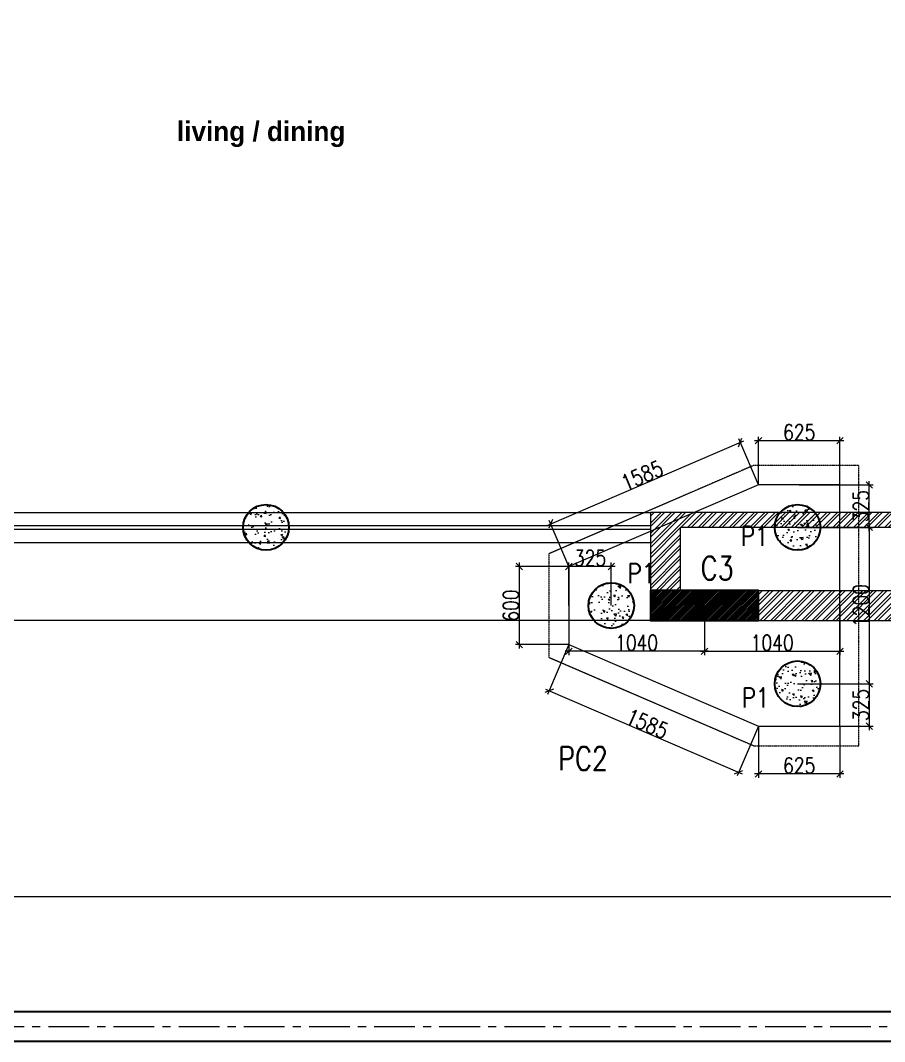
# Model space of a CAD drawing. Header units: metres. Extents: x 5205117 to 5948571, y 646915 to 1143748.
# Drawn here: x 5623055 to 5629688, y 790810 to 798644 of the extents above; entities that cross this region are included whole.
import ezdxf

# ---------------------------------------------------------------- set-up
doc = ezdxf.new("R2010")
doc.units = ezdxf.units.M
doc.header["$MEASUREMENT"] = 0
doc.header["$PDMODE"] = 35
doc.header["$PDSIZE"] = 10
for name, pattern in [('CENTER', [2, 1.25, -0.25, 0.25, -0.25]), ('DASHED', [0.75, 0.5, -0.25]), ('DOT2', [0.125, 0, -0.125]), ('HIDDEN', [0.375, 0.25, -0.125])]:
    doc.linetypes.add(name, pattern=pattern)
doc.layers.get('0').update_dxf_attribs({"color": 1, "linetype": 'DASHED', "lineweight": 30})
for name, color, linetype, lineweight in [('A-Center line', 1, 'CENTER', 9), ('dim start point', 10, 'Continuous', 0), ('plot 5', 7, 'Continuous', 30), ('S-COLUMN & WALL', 5, 'Continuous', 30), ('S-COLUMN_H', 250, 'Continuous', 0), ('S-FOUND-EXCAVATION', 253, 'HIDDEN', 0), ('S-FOUND-FOOTING', 7, 'Continuous', 15), ('S-PILE', 96, 'Continuous', 30), ('S-TEXT', 7, 'Continuous', 0), ('S-TEXT COL.', 1, 'Continuous', 0), ('S-TEXT PILE', 7, 'Continuous', 0)]:
    doc.layers.add(name, color=color, linetype=linetype, lineweight=lineweight)
doc.layers.add('A-GF', color=8, linetype='Continuous', lineweight=0, transparency=0.5)
doc.styles.add('C-ROOM', font='arial.ttf')
doc.styles.add('MtXpl_Century_Gothic', font='GOTHICB.TTF')
doc.styles.add('SETU 1', font='romans.shx', dxfattribs={"width": 0.8})
doc.styles.get("Standard").update_dxf_attribs({"font": 'GOTHIC.TTF'})
doc.dimstyles.new('A-DIM 100', dxfattribs={"dimscale": 100, "dimtxt": 2.5, "dimasz": 1.5, "dimexe": 1, "dimexo": 1, "dimgap": 0.5, "dimtad": 1, "dimdec": 0, "dimrnd": 5, "dimzin": 3, "dimdsep": 46, "dimtxsty": 'C-ROOM', "dimblk1": 'ARCHTICK', "dimblk2": 'ARCHTICK', "dimsah": 1, "dimcen": 1.5, "dimdle": 1, "dimclrd": 256, "dimclre": 256, "dimclrt": 256, "dimadec": 0, "dimazin": 0, "dimtfac": 0.6, "dimtdec": 0, "dimtofl": 0, "dimtmove": 1, "dimatfit": 3, "dimfxl": 1, "dimtolj": 1, "dimtzin": 0, "dimlwd": -1, "dimlwe": -1, "dimarcsym": 0})
doc.dimstyles.get("Standard").update_dxf_attribs({"dimtxt": 2, "dimasz": 1, "dimexe": 0, "dimexo": 0, "dimgap": 0.1, "dimtad": 1, "dimdsep": 46, "dimtxsty": 'Standard', "dimblk": 'OBLIQUE', "dimcen": 0.1, "dimclrd": 256, "dimclre": 256, "dimclrt": 256, "dimadec": 0, "dimazin": 0, "dimtfac": 1, "dimtofl": 0, "dimtmove": 1, "dimatfit": 2, "dimldrblk": 'OPEN90', "dimfxl": 1, "dimtolj": 1, "dimtzin": 0, "dimlwd": -1, "dimlwe": -1, "dimarcsym": 0})

# ---------------------------------------------------------------- blocks, each defined once
blk = doc.blocks.new('P2')
at = {"layer": 'S-PILE', "lineweight": 0}
h = blk.add_hatch(dxfattribs=at)
h.set_pattern_fill('AR-CONC', color=256, scale=20)
h.set_pattern_definition([(49.99999999999999, (0, 0), (143.4520365201507, -12.55042699651902), [15, -165]), (355, (0, 0), (-27.7502667226, 150.4384267400024), [12, -132]), (100.45144446, (11.9543362, -1.0458688), (115.7017693454224, 137.8879981937259), [12.7480384, -140.2284224]), (46.18420000000001, (0, 40), (213.4482661343145, -33.10385615861531), [22.5, -247.5]), (96.63563549, (17.787349, 37.2413386), (186.9323891348457, 194.8237201549101), [19.1220684, -210.342752]), (351.1841639899999, (0, 40), (186.9323890109546, 194.823720053998), [18, -198.0000002]), (21, (20, 30), (119.3814104236923, -80.52377813306776), [15, -165]), (326.0000000000001, (20, 30), (48.66306638431634, 145.0300090093706), [12, -132]), (71.45144474, (29.9484508, 23.2896852), (168.0444753459942, 64.50623056127077), [12.748038, -140.2284224]), (37.50000000000001, (0, 0), (2.431971063458134, 66.5787707662623), [0, -130.4, 0, -134, 0, -132.5]), (7.499999999999999, (0, 0), (52.61390748842972, 78.88234237647205), [0, -76.39999999999999, 0, -127.4, 0, -50.5]), (327.5, (-44.6, 0), (106.7644872344818, -4.510974346875951), [0, -50, 0, -156, 0, -207]), (317.5, (-64.6, 0), (116.6372338684772, 20.02099646646354), [0, -65, 0, -103.6, 0, -147])])
edge = h.paths.add_edge_path()
edge.add_arc((0, 0), 175, 0, 360)
at = {"layer": 'S-PILE'}
blk.add_circle((0, 0), 175, dxfattribs=at)
blk = doc.blocks.new('_Oblique')
at = {"color": 0, "linetype": 'ByBlock', "lineweight": -2}
blk.add_line((-0.5, -0.5), (0.5, 0.5), dxfattribs=at)
blk = doc.blocks.new('*D655')
at = {"layer": 'Defpoints', "color": 0, "transparency": 16777216}
for p in [(5627265.129789347, 793855.2669088698), (5628720.266167623, 793230.266895574), (5628568.431858374, 792876.7635001196)]:
    blk.add_point(p, dxfattribs=at)
at = {"layer": 'S-TEXT', "color": 9, "transparency": 16777216}
for p, q in [((5627265.129789347, 793855.2669088698), (5627101.455977561, 793474.1985686545)), ((5628720.266167623, 793230.266895574), (5628556.592355837, 792849.1985553587))]:
    blk.add_line(p, q, dxfattribs=at)
at = {"layer": 'S-TEXT', "transparency": 16777216}
blk.add_line((5627085.730535336, 793513.6030159523), (5628595.996803135, 792864.9239975826), dxfattribs=at)
at = {"layer": 'S-TEXT', "transparency": 16777216, "xscale": 50, "yscale": 50, "zscale": 50}
for p, rotation in [((5627113.295480098, 793501.7635134154), 156.7558474784443), ((5628568.431858374, 792876.7635001196), 336.7558474784443)]:
    blk.add_blockref('_Oblique', p, dxfattribs=dict(at, rotation=rotation))
at = {"layer": 'S-TEXT', "color": 0, "lineweight": 0, "transparency": 16777216, "insert": (5627866.515924733, 793248.9875537495), "char_height": 120, "attachment_point": 5, "rotation": 336.75584747844425, "style": 'SETU 1'}
blk.add_mtext('\\A1;1585', dxfattribs=at)
blk = doc.blocks.new('*D656')
at = {"layer": 'Defpoints', "color": 0, "transparency": 16777216}
for p in [(5628580.155875206, 795406.474236062), (5628720.266167624, 795080.2668955734), (5627265.129789347, 794455.2669088689)]:
    blk.add_point(p, dxfattribs=at)
at = {"layer": 'S-TEXT', "transparency": 16777216}
blk.add_line((5627097.454551985, 794769.634747246), (5628607.720820149, 795418.3137381736), dxfattribs=at)
at = {"layer": 'S-TEXT', "color": 9, "transparency": 16777216}
for p, q in [((5628720.266167624, 795080.2668955734), (5628568.316373095, 795434.0391810057)), ((5627265.129789347, 794455.2669088689), (5627113.179994818, 794809.0391943012))]:
    blk.add_line(p, q, dxfattribs=at)
at = {"layer": 'S-TEXT', "transparency": 16777216, "xscale": 50, "yscale": 50, "zscale": 50}
for p, rotation in [((5628580.155875206, 795406.474236062), 23.244151637591), ((5627125.019496929, 794781.4742493576), 203.244151637591)]:
    blk.add_blockref('_Oblique', p, dxfattribs=dict(at, rotation=rotation))
at = {"layer": 'S-TEXT', "color": 0, "lineweight": 0, "transparency": 16777216, "insert": (5627826.935431493, 795153.6982900882), "char_height": 120, "attachment_point": 5, "rotation": 23.244151637590992, "style": 'SETU 1'}
blk.add_mtext('\\A1;1585', dxfattribs=at)
blk = doc.blocks.new('*D657')
at = {"layer": 'Defpoints', "color": 0, "transparency": 16777216}
for p in [(5627265.129789349, 794455.2669088695), (5626884.431659659, 793855.26690887), (5627265.129789349, 793855.26690887)]:
    blk.add_point(p, dxfattribs=at)
at = {"layer": 'S-TEXT', "color": 9, "transparency": 16777216}
for p, q in [((5627265.129789349, 794455.2669088695), (5626854.431659659, 794455.2669088695)), ((5627265.129789349, 793855.26690887), (5626854.431659659, 793855.26690887))]:
    blk.add_line(p, q, dxfattribs=at)
at = {"layer": 'S-TEXT', "transparency": 16777216}
blk.add_line((5626884.431659659, 794485.2669088695), (5626884.431659659, 793825.26690887), dxfattribs=at)
at = {"layer": 'S-TEXT', "transparency": 16777216, "xscale": 50, "yscale": 50, "zscale": 50}
for p, rotation in [((5626884.431659659, 794455.2669088695), 90), ((5626884.431659659, 793855.26690887), 270)]:
    blk.add_blockref('_Oblique', p, dxfattribs=dict(at, rotation=rotation))
at = {"layer": 'S-TEXT', "color": 0, "lineweight": 0, "transparency": 16777216, "insert": (5626819.431659658, 794155.2669088679), "char_height": 120, "attachment_point": 5, "rotation": 90, "style": 'SETU 1'}
blk.add_mtext('\\A1;600', dxfattribs=at)
blk = doc.blocks.new('*D642')
at = {"layer": 'Defpoints', "color": 0, "transparency": 16777216}
for p in [(5629020.129789349, 794755.266903723), (5629020.129789349, 793555.266903723), (5629570.936800156, 793555.266903723)]:
    blk.add_point(p, dxfattribs=at)
at = {"layer": 'S-TEXT', "transparency": 16777216}
blk.add_line((5629570.936800156, 794785.266903723), (5629570.936800156, 793525.266903723), dxfattribs=at)
at = {"layer": 'S-TEXT', "color": 9, "transparency": 16777216}
for p, q in [((5629020.129789349, 794755.266903723), (5629600.936800156, 794755.266903723)), ((5629020.129789349, 793555.266903723), (5629600.936800156, 793555.266903723))]:
    blk.add_line(p, q, dxfattribs=at)
at = {"layer": 'S-TEXT', "transparency": 16777216, "xscale": 50, "yscale": 50, "zscale": 50}
for p, rotation in [((5629570.936800156, 794755.266903723), 90), ((5629570.936800156, 793555.266903723), 270)]:
    blk.add_blockref('_Oblique', p, dxfattribs=dict(at, rotation=rotation))
at = {"layer": 'S-TEXT', "color": 0, "lineweight": 0, "transparency": 16777216, "insert": (5629505.936800155, 794155.2669037211), "char_height": 120, "attachment_point": 5, "rotation": 90, "style": 'SETU 1'}
blk.add_mtext('\\A1;1200', dxfattribs=at)
blk = doc.blocks.new('*D658')
at = {"layer": 'Defpoints', "color": 0, "transparency": 16777216}
for p in [(5628720.266167624, 795420.1226573711), (5628720.266167624, 795080.2668955735), (5629345.266215919, 795080.2668955735)]:
    blk.add_point(p, dxfattribs=at)
at = {"layer": 'S-TEXT', "transparency": 16777216}
blk.add_line((5629375.266215919, 795420.1226573711), (5628690.266167624, 795420.1226573711), dxfattribs=at)
at = {"layer": 'S-TEXT', "color": 9, "transparency": 16777216}
for p, q in [((5628720.266167624, 795080.2668955735), (5628720.266167624, 795450.1226573711)), ((5629345.266215919, 795080.2668955735), (5629345.266215919, 795450.1226573711))]:
    blk.add_line(p, q, dxfattribs=at)
at = {"layer": 'S-TEXT', "transparency": 16777216, "xscale": 50, "yscale": 50, "zscale": 50, "rotation": 180}
blk.add_blockref('_Oblique', (5628720.266167624, 795420.1226573711), dxfattribs=at)
at = {"layer": 'S-TEXT', "transparency": 16777216, "xscale": 50, "yscale": 50, "zscale": 50}
blk.add_blockref('_Oblique', (5629345.266215919, 795420.1226573711), dxfattribs=at)
at = {"layer": 'S-TEXT', "color": 0, "lineweight": 0, "transparency": 16777216, "insert": (5629032.766191771, 795485.1226573711), "char_height": 120, "attachment_point": 5, "style": 'SETU 1'}
blk.add_mtext('\\A1;625', dxfattribs=at)
blk = doc.blocks.new('*D659')
at = {"layer": 'Defpoints', "color": 0, "transparency": 16777216}
for p in [(5628720.266167624, 793230.2668955735), (5629345.266215919, 793230.2668955735), (5628720.266167624, 792863.2967099155)]:
    blk.add_point(p, dxfattribs=at)
at = {"layer": 'S-TEXT', "color": 9, "transparency": 16777216}
for p, q in [((5628720.266167624, 793230.2668955735), (5628720.266167624, 792833.2967099155)), ((5629345.266215919, 793230.2668955735), (5629345.266215919, 792833.2967099155))]:
    blk.add_line(p, q, dxfattribs=at)
at = {"layer": 'S-TEXT', "transparency": 16777216}
blk.add_line((5629375.266215919, 792863.2967099155), (5628690.266167624, 792863.2967099155), dxfattribs=at)
at = {"layer": 'S-TEXT', "transparency": 16777216, "xscale": 50, "yscale": 50, "zscale": 50, "rotation": 180}
blk.add_blockref('_Oblique', (5628720.266167624, 792863.2967099155), dxfattribs=at)
at = {"layer": 'S-TEXT', "transparency": 16777216, "xscale": 50, "yscale": 50, "zscale": 50}
blk.add_blockref('_Oblique', (5629345.266215919, 792863.2967099155), dxfattribs=at)
at = {"layer": 'S-TEXT', "color": 0, "lineweight": 0, "transparency": 16777216, "insert": (5629032.766191771, 792928.2967099155), "char_height": 120, "attachment_point": 5, "style": 'SETU 1'}
blk.add_mtext('\\A1;625', dxfattribs=at)
blk = doc.blocks.new('*D660')
at = {"layer": 'Defpoints', "color": 0, "transparency": 16777216}
for p in [(5628305.129789347, 794155.2669088672), (5629345.266215919, 794155.2668955735), (5629345.266215919, 793804.5892298141)]:
    blk.add_point(p, dxfattribs=at)
at = {"layer": 'S-TEXT', "color": 9, "transparency": 16777216}
for p, q in [((5628305.129789347, 794155.2669088672), (5628305.129789347, 793774.5892298141)), ((5629345.266215919, 794155.2668955735), (5629345.266215919, 793774.5892298141))]:
    blk.add_line(p, q, dxfattribs=at)
at = {"layer": 'S-TEXT', "transparency": 16777216}
blk.add_line((5628275.129789347, 793804.5892298141), (5629375.266215919, 793804.5892298141), dxfattribs=at)
at = {"layer": 'S-TEXT', "transparency": 16777216, "xscale": 50, "yscale": 50, "zscale": 50, "rotation": 180}
blk.add_blockref('_Oblique', (5628305.129789347, 793804.5892298141), dxfattribs=at)
at = {"layer": 'S-TEXT', "transparency": 16777216, "xscale": 50, "yscale": 50, "zscale": 50}
blk.add_blockref('_Oblique', (5629345.266215919, 793804.5892298141), dxfattribs=at)
at = {"layer": 'S-TEXT', "color": 0, "lineweight": 0, "transparency": 16777216, "insert": (5628825.198002633, 793869.5892298141), "char_height": 120, "attachment_point": 5, "style": 'SETU 1'}
blk.add_mtext('\\A1;1040', dxfattribs=at)
blk = doc.blocks.new('*D661')
at = {"layer": 'Defpoints', "color": 0, "transparency": 16777216}
for p in [(5627265.129789347, 794155.2669088693), (5628305.129789347, 794155.2669088672), (5627265.129789347, 793804.5892298141)]:
    blk.add_point(p, dxfattribs=at)
at = {"layer": 'S-TEXT', "color": 9, "transparency": 16777216}
for p, q in [((5627265.129789347, 794155.2669088693), (5627265.129789347, 793774.5892298141)), ((5628305.129789347, 794155.2669088672), (5628305.129789347, 793774.5892298141))]:
    blk.add_line(p, q, dxfattribs=at)
at = {"layer": 'S-TEXT', "transparency": 16777216}
blk.add_line((5628335.129789347, 793804.5892298141), (5627235.129789347, 793804.5892298141), dxfattribs=at)
at = {"layer": 'S-TEXT', "transparency": 16777216, "xscale": 50, "yscale": 50, "zscale": 50, "rotation": 180}
blk.add_blockref('_Oblique', (5627265.129789347, 793804.5892298141), dxfattribs=at)
at = {"layer": 'S-TEXT', "transparency": 16777216, "xscale": 50, "yscale": 50, "zscale": 50}
blk.add_blockref('_Oblique', (5628305.129789347, 793804.5892298141), dxfattribs=at)
at = {"layer": 'S-TEXT', "color": 0, "lineweight": 0, "transparency": 16777216, "insert": (5627785.129789347, 793869.5892298141), "char_height": 120, "attachment_point": 5, "style": 'SETU 1'}
blk.add_mtext('\\A1;1040', dxfattribs=at)
blk = doc.blocks.new('*D662')
at = {"layer": 'Defpoints', "color": 0, "transparency": 16777216}
for p in [(5629032.624105915, 795080.2668955739), (5629570.9368053, 795080.2668955739), (5629020.129789349, 794755.266903723)]:
    blk.add_point(p, dxfattribs=at)
at = {"layer": 'S-TEXT', "color": 9, "transparency": 16777216}
for p, q in [((5629032.624105915, 795080.2668955739), (5629600.9368053, 795080.2668955739)), ((5629020.129789349, 794755.266903723), (5629600.9368053, 794755.266903723))]:
    blk.add_line(p, q, dxfattribs=at)
at = {"layer": 'S-TEXT', "transparency": 16777216}
blk.add_line((5629570.9368053, 794725.266903723), (5629570.9368053, 795110.2668955739), dxfattribs=at)
at = {"layer": 'S-TEXT', "transparency": 16777216, "xscale": 50, "yscale": 50, "zscale": 50}
for p, rotation in [((5629570.9368053, 795080.2668955739), 90), ((5629570.9368053, 794755.266903723), 270)]:
    blk.add_blockref('_Oblique', p, dxfattribs=dict(at, rotation=rotation))
at = {"layer": 'S-TEXT', "color": 0, "lineweight": 0, "transparency": 16777216, "insert": (5629505.936805299, 794917.7668996466), "char_height": 120, "attachment_point": 5, "rotation": 90, "style": 'SETU 1'}
blk.add_mtext('\\A1;325', dxfattribs=at)
blk = doc.blocks.new('*D643')
at = {"layer": 'Defpoints', "color": 0, "transparency": 16777216}
for p in [(5629020.129789349, 793555.2669140169), (5629020.129789349, 793230.266922166), (5629570.93680015, 793230.266922166)]:
    blk.add_point(p, dxfattribs=at)
at = {"layer": 'S-TEXT', "color": 9, "transparency": 16777216}
for p, q in [((5629020.129789349, 793555.2669140169), (5629600.93680015, 793555.2669140169)), ((5629020.129789349, 793230.266922166), (5629600.93680015, 793230.266922166))]:
    blk.add_line(p, q, dxfattribs=at)
at = {"layer": 'S-TEXT', "transparency": 16777216}
blk.add_line((5629570.93680015, 793585.2669140169), (5629570.93680015, 793200.266922166), dxfattribs=at)
at = {"layer": 'S-TEXT', "transparency": 16777216, "xscale": 50, "yscale": 50, "zscale": 50}
for p, rotation in [((5629570.93680015, 793555.2669140169), 90), ((5629570.93680015, 793230.266922166), 270)]:
    blk.add_blockref('_Oblique', p, dxfattribs=dict(at, rotation=rotation))
at = {"layer": 'S-TEXT', "color": 0, "lineweight": 0, "transparency": 16777216, "insert": (5629505.936800149, 793392.7669180896), "char_height": 120, "attachment_point": 5, "rotation": 90, "style": 'SETU 1'}
blk.add_mtext('\\A1;325', dxfattribs=at)
blk = doc.blocks.new('*D663')
at = {"layer": 'Defpoints', "color": 0, "transparency": 16777216}
for p in [(5627265.129789347, 794455.2669088648), (5627265.129789347, 794155.2669088695), (5627590.129789347, 794155.266908869)]:
    blk.add_point(p, dxfattribs=at)
at = {"layer": 'S-TEXT', "transparency": 16777216}
blk.add_line((5627620.129789347, 794455.2669088648), (5627235.129789347, 794455.2669088648), dxfattribs=at)
at = {"layer": 'S-TEXT', "color": 9, "transparency": 16777216}
for p, q in [((5627265.129789347, 794155.2669088695), (5627265.129789347, 794485.2669088648)), ((5627590.129789347, 794155.266908869), (5627590.129789347, 794485.2669088648))]:
    blk.add_line(p, q, dxfattribs=at)
at = {"layer": 'S-TEXT', "transparency": 16777216, "xscale": 50, "yscale": 50, "zscale": 50, "rotation": 180}
blk.add_blockref('_Oblique', (5627265.129789347, 794455.2669088648), dxfattribs=at)
at = {"layer": 'S-TEXT', "transparency": 16777216, "xscale": 50, "yscale": 50, "zscale": 50}
blk.add_blockref('_Oblique', (5627590.129789347, 794455.2669088648), dxfattribs=at)
at = {"layer": 'S-TEXT', "color": 0, "lineweight": 0, "transparency": 16777216, "insert": (5627427.629789347, 794520.2669088648), "char_height": 120, "attachment_point": 5, "style": 'SETU 1'}
blk.add_mtext('\\A1;325', dxfattribs=at)
blk = doc.blocks.new('*D722')
at = {"layer": 'Defpoints', "color": 0, "ltscale": 5, "transparency": 16777216}
for p in [(5631270.129804616, 792363.9816105036), (5613055.129804617, 792140.1274397526), (5631270.129804616, 791922.4597253754)]:
    blk.add_point(p, dxfattribs=at)
at = {"layer": 'dim start point', "linetype": 'DOT2', "ltscale": 5, "transparency": 16777216}
for p, q in [((5631270.129804616, 792363.9816105036), (5631270.129804616, 791922.4597253754)), ((5613055.129804617, 792140.1274397526), (5613055.129804617, 791922.4597253754))]:
    blk.add_line(p, q, dxfattribs=at)
at = {"layer": 'dim start point', "color": 1, "ltscale": 5, "transparency": 16777216}
blk.add_line((5613055.129804617, 791922.4597253754), (5631270.129804616, 791922.4597253754), dxfattribs=at)
at = {"layer": 'dim start point', "color": 1, "ltscale": 5, "transparency": 16777216, "xscale": 250, "yscale": 250, "zscale": 250, "rotation": 180}
blk.add_blockref('_Oblique', (5613055.129804617, 791922.4597253754), dxfattribs=at)
at = {"layer": 'dim start point', "color": 1, "ltscale": 5, "transparency": 16777216, "xscale": 250, "yscale": 250, "zscale": 250}
blk.add_blockref('_Oblique', (5631270.129804616, 791922.4597253754), dxfattribs=at)
at = {"layer": 'dim start point', "color": 1, "ltscale": 5, "transparency": 16777216, "insert": (5622162.629804617, 792206.2632603856), "char_height": 350, "attachment_point": 5}
blk.add_mtext('\\A1;18215', dxfattribs=at)
blk = doc.blocks.new('_Open90')
at = {"color": 0, "linetype": 'ByBlock', "lineweight": -2}
for p, q in [((-0.5, 0.5), (0, 0)), ((0, 0), (-1, 0)), ((0, 0), (-0.5, -0.5))]:
    blk.add_line(p, q, dxfattribs=at)

msp = doc.modelspace()

# ---------------------------------------------------------------- hatches: boundary and pattern name
at = {"layer": 'A-GF', "ltscale": 5}
h = msp.add_hatch(dxfattribs=at)
h.set_pattern_fill('ANSI32', color=256, scale=150)
h.set_pattern_definition([(45.00000000000003, (2167256.310370587, 417492.5538068599), (-39.77475644174334, 39.77475644174326), []), (45.00000000000003, (2167282.826874837, 417492.5538068599), (-39.77475644174334, 39.77475644174326), [])])
h.paths.add_polyline_path([(5618810.129804613, 794270.2669088679), (5618810.129804613, 798860.2669088679), (5618580.129804613, 798860.2669088679), (5618580.129804613, 796260.2669088679), (5614885.129804613, 796260.2669088679), (5614885.129804613, 796145.2669088679), (5617450.129804613, 796145.2669088679), (5617450.129804613, 796030.2669088679), (5618580.129804613, 796030.266908868), (5618580.129804613, 794270.2669088679), (5617680.129804613, 794270.2669088679), (5617680.129804613, 794880.2669088679), (5617450.129804613, 794880.2669088679), (5617450.129804613, 794270.2669088679), (5615000.129804613, 794270.2669088679), (5615000.129804613, 795295.2669088679), (5614885.129804613, 795295.2669088679), (5614885.129804613, 794270.2669088679), (5613285.129804613, 794270.2669088679), (5613285.129804613, 796145.2669088679), (5613885.129804613, 796145.2669088679), (5613885.129804613, 796260.2669088679), (5613055.129804613, 796260.2669088679), (5613055.129804613, 794040.2669088679), (5621890.129804613, 794040.2669088679), (5621890.129804613, 798335.2669088679), (5621660.129804613, 798335.2669088679), (5621660.129804613, 794270.2669088679)])
h.paths.add_polyline_path([(5631040.129804613, 794755.2669088679), (5628120.129804613, 794755.2669088679), (5628120.129804613, 794270.2669088679), (5631040.129804613, 794270.2669088679)], flags=16)
h.paths.add_polyline_path([(5627890.129804613, 794040.2669088679), (5631270.129804613, 794040.2669088679), (5631270.129804613, 794870.2669088679), (5627890.129804613, 794870.2669088679)])
h.paths.add_polyline_path([(5632265.129804613, 794525.2669088679), (5632265.129804613, 794270.2669088679), (5631685.129804613, 794270.2669088679), (5631685.129804613, 794525.2669088679)], flags=16)
h.paths.add_polyline_path([(5631570.129804613, 794040.2669088679), (5631570.129804613, 794640.2669088679), (5632495.129804613, 794640.2669088679), (5632495.129804613, 794040.2669088679)])
h.paths.add_polyline_path([(5631685.129804613, 798150.2669088679), (5631685.129804613, 798405.2669088679), (5632265.129804613, 798405.2669088679), (5632265.129804613, 798150.2669088679)], flags=16)
h.paths.add_polyline_path([(5632495.129804613, 798635.2669088679), (5632495.129804613, 798035.2669088679), (5631570.129804613, 798035.2669088679), (5631570.129804613, 798635.2669088679)], flags=17)
h.paths.add_polyline_path([(5631040.129804613, 800090.2669088679), (5631040.129804613, 797805.2669088679), (5631270.129804613, 797805.2669088679), (5631270.129804613, 799860.2669088679), (5634225.129804613, 799860.2669088679), (5634225.129804613, 800460.2669088679), (5633510.129804613, 800460.2669088679), (5633510.129804613, 800090.2669088679)])
h.paths.add_polyline_path([(5633995.129804613, 800345.2669088679), (5633625.129804613, 800345.2669088679), (5633625.129804613, 800090.2669088679), (5633995.129804613, 800090.2669088679)], flags=16)
h.paths.add_polyline_path([(5629720.129804613, 803910.2669088679), (5629720.12980461, 805840.2669088676), (5629835.12980461, 805840.2669088676), (5629835.129804613, 804025.2669088679), (5631880.129804613, 804025.2669088679), (5631880.129804613, 805940.2669088679), (5631995.129804613, 805940.2669088679), (5631995.129804613, 805365.2669088679), (5633995.129804613, 805365.2669088679), (5633995.129804613, 806740.2669088679), (5631157.629804613, 806740.2669088679), (5631157.629804613, 806970.2669088679), (5634225.129804613, 806970.2669088679), (5634225.129804613, 803540.2669088676), (5633510.129804613, 803540.2669088676), (5633510.129804613, 803910.2669088679), (5632795.129804613, 803910.2669088679), (5632795.129804613, 804025.2669088679), (5633995.129804613, 804025.2669088679), (5633995.129804613, 805250.2669088679), (5631995.129804613, 805250.2669088679), (5631995.129804613, 803910.2669088679)])
h.paths.add_polyline_path([(5633995.129804613, 803655.2669088676), (5633625.129804613, 803655.2669088676), (5633625.129804613, 803910.2669088676), (5633995.129804613, 803910.2669088676)], flags=16)
h.paths.add_polyline_path([(5621060.129804613, 799860.2669088679), (5621890.129804613, 799860.2669088679), (5621890.129804613, 801490.2669088679), (5621060.129804613, 801490.2669088679)])
h.paths.add_polyline_path([(5621060.129804613, 803105.2669088679), (5621060.129804613, 802990.2669088679), (5621890.129804613, 802990.2669088679), (5621890.129804613, 806970.2669088679), (5618580.129804613, 806970.2669088679), (5618580.129804613, 802990.2669088679), (5620160.129804613, 802990.2669088679), (5620160.129804613, 803105.2669088679), (5618695.129804613, 803105.2669088679), (5618695.129804613, 806740.2669088679), (5621660.129804613, 806740.2669088679), (5621660.129804613, 805100.2669088679), (5620045.129804613, 805100.2669088679), (5620045.129804613, 804005.2669088679), (5620160.129804613, 804005.2669088679), (5620160.129804613, 804985.2669088679), (5621660.129804613, 804985.2669088679), (5621660.129804613, 803105.2669088679)])
h.paths.add_polyline_path([(5621290.129804613, 801260.2669088679), (5621775.129804613, 801260.2669088679), (5621775.129804613, 800090.2669088679), (5621290.129804613, 800090.2669088679)], flags=16)
h.paths.add_polyline_path([(5616385.129804613, 803105.2669088679), (5616640.129804613, 803105.2669088679), (5616640.129804613, 803910.2669088676), (5616385.129804613, 803910.2669088676)], flags=16)
h.paths.add_polyline_path([(5616755.129804613, 801490.2669088679), (5616755.129804613, 800890.2669088679), (5616155.129804613, 800890.2669088679), (5616155.129804613, 804140.2669088676), (5616755.129804613, 804140.2669088676), (5616755.129804613, 802990.2669088679), (5616385.129804613, 802990.2669088679), (5616385.129804613, 801490.2669088679)])
h.paths.add_polyline_path([(5616385.129804613, 801260.2669088679), (5616385.129804613, 801005.2669088679), (5616640.129804613, 801005.2669088679), (5616640.129804613, 801260.2669088679)], flags=16)
h.paths.add_polyline_path([(5618810.129804613, 801490.2669088679), (5618810.129804613, 799860.2669088679), (5613885.129804613, 799860.2669088679), (5613885.129804613, 799490.2669088679), (5613055.129804613, 799490.2669088679), (5613055.129804613, 800090.2669088679), (5618580.129804613, 800090.2669088679), (5618580.129804613, 801490.2669088679)])
h.paths.add_polyline_path([(5613655.129804613, 799605.2669088679), (5613285.129804613, 799605.2669088679), (5613285.129804613, 799860.2669088679), (5613655.129804613, 799860.2669088679)], flags=16)
h.paths.add_polyline_path([(5619935.129804613, 798335.2669088679), (5619935.129804613, 795370.2669088679), (5620535.129804613, 795370.2669088679), (5620535.129804613, 798335.2669088679)], flags=17)
h.paths.add_polyline_path([(5620050.129804613, 798105.2669088679), (5620050.129804613, 795600.2669088679), (5620420.129804613, 795600.2669088679), (5620420.129804613, 798105.2669088679)], flags=16)
h.paths.add_polyline_path([(5628720.129804613, 800090.2669088682), (5628120.129804613, 800090.2669088676), (5628120.129804613, 803910.2669088679), (5628720.129804613, 803910.2669088679), (5628720.129804613, 804140.2669088679), (5628120.129804613, 804140.266908868), (5628120.129804613, 806740.2669088679), (5628720.129804613, 806740.2669088679), (5628720.129804613, 806970.2669088679), (5627890.129804613, 806970.2669088679), (5627890.129804613, 799860.2669088674), (5628720.129804613, 799860.2669088682)])
h.paths.add_polyline_path([(5630557.629804613, 806970.2669088676), (5629720.129804613, 806970.2669088676), (5629720.129804613, 806740.2669088683), (5630557.629804613, 806740.2669088683)], flags=17)
at = {"layer": 'A-GF', "ltscale": 100}
h = msp.add_hatch(dxfattribs=at)
h.set_pattern_fill('ANSI31', color=256, scale=75.00000000000001, angle=180)
h.set_pattern_definition([(224.9999999999999, (2325299.588908219, 626798.4984170427), (6.629126073623887, -6.629126073623883), [])])
h.paths.add_polyline_path([(5616755.129804613, 803910.2669088676), (5616155.129804613, 803910.2669088676), (5616155.129804613, 804140.2669088676), (5616755.129804613, 804140.2669088676)])
h.paths.add_polyline_path([(5628120.129804613, 806970.2669088676), (5627890.129804613, 806970.2669088676), (5627890.129804613, 806370.2669088676), (5628120.129804613, 806370.2669088676)])
h.paths.add_polyline_path([(5634225.129804613, 806370.2669088676), (5633995.129804613, 806370.2669088676), (5633995.129804613, 806970.2669088676), (5634225.129804613, 806970.2669088676)])
h.paths.add_polyline_path([(5634225.129804613, 799860.2669088673), (5634225.129804613, 800090.2669088673), (5633395.129804613, 800090.2669088679), (5633395.129804613, 799860.2669088679)])
h.paths.add_polyline_path([(5631270.129804613, 799490.2669088679), (5631040.129804613, 799490.2669088679), (5631040.129804613, 800090.2669088679), (5631270.129804613, 800090.2669088679)])
h.paths.add_polyline_path([(5631270.129804613, 794040.2669088679), (5631040.129804613, 794040.2669088679), (5631040.129804613, 794870.2669088679), (5631270.129804613, 794870.2669088679)])
h.paths.add_polyline_path([(5621060.129804613, 799860.2669088679), (5621060.129804613, 800090.2669088679), (5621890.129804613, 800090.2669088679), (5621890.129804613, 799860.2669088679)])
h.paths.add_polyline_path([(5621890.129804613, 806370.2669088679), (5621660.129804613, 806370.2669088679), (5621660.129804613, 806970.2669088679), (5621890.129804613, 806970.2669088679)])
h.paths.add_polyline_path([(5618580.129804613, 806740.2669088681), (5618580.129804613, 806970.2669088681), (5619180.129804613, 806970.2669088681), (5619180.129804613, 806740.2669088681)])
h.paths.add_polyline_path([(5617080.129804613, 794040.2669088679), (5617080.129804613, 794270.2669088679), (5617680.129804613, 794270.2669088679), (5617680.129804613, 794040.2669088679)])
h.paths.add_polyline_path([(5621060.129804613, 794040.2669088678), (5621060.129804613, 794270.2669088678), (5621890.129804613, 794270.266908868), (5621890.129804613, 794040.266908868)])
h.paths.add_polyline_path([(5613055.129804613, 794040.2669088679), (5613055.129804613, 794270.2669088679), (5613655.129804613, 794270.2669088679), (5613655.129804613, 794040.2669088679)])
h.paths.add_polyline_path([(5613055.129804613, 800090.2669088681), (5613285.129804613, 800090.2669088681), (5613285.129804613, 799490.266908868), (5613055.129804613, 799490.266908868)])
h.paths.add_polyline_path([(5618210.129804613, 799860.2669088679), (5618210.129804613, 800090.2669088679), (5618810.129804613, 800090.2669088679), (5618810.129804613, 799860.2669088679)])
h.paths.add_polyline_path([(5616155.637257334, 801490.2669088679), (5616155.637257334, 800890.2669088679), (5616385.637257334, 800890.2669088679), (5616385.637257334, 801490.2669088679)])
h.paths.add_polyline_path([(5628720.129804613, 799860.2669088679), (5627890.129804613, 799860.2669088679), (5627890.129804613, 800090.2669088679), (5628720.129804613, 800090.2669088679)])
h.paths.add_polyline_path([(5627890.129804613, 794270.2669088679), (5628720.129804613, 794270.2669088679), (5628720.129804613, 794040.2669088679), (5627890.129804613, 794040.2669088679)])
h.paths.add_polyline_path([(5634225.129804613, 803910.2669088676), (5633995.129804613, 803910.2669088676), (5633995.129804613, 804510.2669088676), (5634225.129804613, 804510.2669088676)])
h.paths.add_polyline_path([(5628120.129804613, 803910.2669088679), (5627890.129804613, 803910.2669088679), (5627890.129804613, 804510.2669088679), (5628120.129804613, 804510.2669088679)])
h.paths.add_polyline_path([(5621890.129804613, 802990.2669088679), (5621660.129804613, 802990.2669088679), (5621660.129804613, 803590.2669088679), (5621890.129804613, 803590.2669088679)])
at = {"layer": 'S-COLUMN_H'}
h = msp.add_hatch(color=256, dxfattribs=at)
h.dxf.hatch_style = 1
h.paths.add_polyline_path([(5627890.129804612, 794270.2669088676), (5627890.129804612, 794040.2669088676), (5628720.129804612, 794040.2669088676), (5628720.129804612, 794270.2669088676)])

# ---------------------------------------------------------------- linework, layer by layer
at = {"layer": 'A-Center line', "ltscale": 250}
msp.add_line((5604270.46249656, 790925.266908868), (5654614.991915919, 790925.266908868), dxfattribs=at)
at = {"layer": 'A-GF', "ltscale": 5}
for p, q in [((5621890.129804613, 794870.2669088676), (5627890.129804613, 794870.2669088679)), ((5621890.129804613, 794770.2669088676), (5627890.129804613, 794770.2669088679)), ((5621890.129804613, 794740.2669088676), (5627890.129804613, 794740.2669088679)), ((5621890.129804613, 794640.2669088676), (5627890.129804613, 794640.2669088679)), ((5627890.129804613, 794040.2669088679), (5621890.129804613, 794040.2669088679)), ((5627890.129804613, 794040.2669088679), (5621890.129804613, 794040.2669088679))]:
    msp.add_line(p, q, dxfattribs=at)
for points in [[(5627890.129804613, 794040.2669088679), (5631270.129804613, 794040.2669088679), (5631270.129804613, 794870.2669088679), (5627890.129804613, 794870.2669088679)], [(5631040.129804613, 794755.2669088679), (5628120.129804613, 794755.2669088679), (5628120.129804613, 794270.2669088679), (5631040.129804613, 794270.2669088679)]]:
    msp.add_lwpolyline(points, close=True, dxfattribs=at)
at = {"layer": 'A-GF', "ltscale": 5, "flags": 128}
msp.add_lwpolyline([(5627890.129804613, 794270.2669088679), (5628720.129804613, 794270.2669088679), (5628720.129804613, 794040.2669088679), (5627890.129804613, 794040.2669088679)], close=True, dxfattribs=at)
at = {"layer": 'plot 5'}
msp.add_lwpolyline([(5605055.137131693, 791040.2669088), (5652688.086503498, 791040.2669085838), (5652688.086503498, 790810.2669087178), (5604824.098395791, 790810.266908935), (5604824.098395791, 791040.266908801), (5604824.098395791, 793518.8907991484), (5605055.137131693, 793518.8907991484), (5605055.137131693, 791040.266908801)], dxfattribs=at)
at = {"layer": 'S-COLUMN & WALL', "color": 5}
msp.add_lwpolyline([(5627890.129804612, 794270.2669088676), (5627890.129804612, 794040.2669088676), (5628720.129804612, 794040.2669088676), (5628720.129804612, 794270.2669088676)], close=True, dxfattribs=at)
at = {"layer": 'S-FOUND-EXCAVATION'}
msp.add_lwpolyline([(5627110.487487379, 793758.8317198277), (5628683.02007368, 793080.2668955995), (5629490.623913951, 793080.2668955995), (5629490.623913951, 795230.2668955995), (5628683.020074995, 795230.2668955995), (5627110.487487379, 794551.7020997376)], close=True, dxfattribs=at)
at = {"layer": 'S-FOUND-FOOTING', "color": 202}
msp.add_lwpolyline([(5627265.129789347, 793855.2669088695), (5628720.266167624, 793230.2668955735), (5629345.266215919, 793230.2668955735), (5629345.266215919, 795080.2668955735), (5628720.266167624, 795080.2668955735), (5627265.129789347, 794455.266908869), (5627265.129789347, 793855.2669088695)], dxfattribs=at)

# ---------------------------------------------------------------- block references
at = {"layer": 'S-PILE'}
msp.add_blockref('P2', (5624940.129804612, 794755.2669088675), dxfattribs=at)
at = {"layer": 'S-PILE', "rotation": 90.00000000000001}
for p in [(5629020.129789347, 794755.2669037225), (5627590.129789347, 794155.266908869), (5629020.129789347, 793555.2669037225)]:
    msp.add_blockref('P2', p, dxfattribs=at)

# ---------------------------------------------------------------- texts
at = {"layer": 'A-GF', "style": 'MtXpl_Century_Gothic'}
msp.add_text('living / dining', height=150, dxfattribs=at).set_placement((5624256.819131601, 797718.552973281))
at = {"layer": 'S-TEXT COL.', "color": 1, "true_color": 0xe61414, "style": 'SETU 1', "width": 0.8}
msp.add_text('C3', height=180, dxfattribs=at).set_placement((5628276.893940669, 794352.5659999812))
at = {"layer": 'S-TEXT COL.', "color": 7, "style": 'SETU 1', "width": 0.8}
msp.add_text('PC2', height=180, dxfattribs=at).set_placement((5627182.476051729, 792891.7180942912))
at = {"layer": 'S-TEXT PILE', "style": 'SETU 1', "width": 0.8}
for p in [(5628583.286433008, 794613.2326349847), (5627715.596134195, 794328.0550915268), (5628591.004257678, 793373.2265413153)]:
    msp.add_text('P1', height=150, dxfattribs=at).set_placement(p)

# ---------------------------------------------------------------- dimensions: what is measured, and where the dimension line sits
at = {"layer": 'dim start point', "color": 12, "ltscale": 5}
dim = msp.add_linear_dim(base=(5631270.129804616, 791922.4597253754), p1=(5613055.129804617, 792140.1274397526), p2=(5631270.129804616, 792363.9816105036), dimstyle='Standard', override={"dimtxt": 350, "dimasz": 250, "dimgap": 100, "dimdec": 0, "dimclrd": 1, "dimclrt": 1, "dimtdec": 0, "dimfxl": 0.1}, dxfattribs=at)
dim.commit()
dim.dimension.update_dxf_attribs({"geometry": '*D722', "text_midpoint": (5622162.629804617, 792206.2632603856)})
at = {"layer": 'S-TEXT', "lineweight": 0}
for p1, p2, distance, picture, middle in [((5629345.266215919, 795080.2668955735), (5628720.266167624, 795080.2668955735), -339.855761797633, '*D658', (5629032.766191771, 795485.1226573711)), ((5627265.129789347, 794455.266908869), (5628720.266167624, 795080.2668955735), 355.0241161246041, '*D656', (5627826.935431493, 795153.6982900882)), ((5629020.129789347, 794755.2669037225), (5629020.129789347, 793555.2669037225), 550.8070108089596, '*D642', (5629505.936800155, 794155.2669037211)), ((5627265.129789347, 794455.266908869), (5627265.129789347, 793855.2669088695), -380.6981296874583, '*D657', (5626819.431659658, 794155.2669088679)), ((5627265.129789347, 793855.2669088695), (5628720.266167624, 793230.2668955735), -384.73147526931524, '*D655', (5627866.515924733, 793248.9875537495)), ((5629345.266215919, 793230.2668955735), (5628720.266167624, 793230.2668955735), 366.97018565796316, '*D659', (5629032.766191771, 792928.2967099155))]:
    dim = msp.add_aligned_dim(p1=p1, p2=p2, distance=distance, dimstyle='A-DIM 100', override={"dimtxt": 1.2, "dimasz": 0.5, "dimexe": 0.3, "dimexo": 0, "dimgap": 0.05, "dimtxsty": 'SETU 1', "dimblk1": 'Oblique', "dimblk2": 'Oblique', "dimdle": 0.3, "dimclre": 9, "dimclrt": 0}, dxfattribs=at)
    dim.commit()
    dim.dimension.update_dxf_attribs({"geometry": picture, "text_midpoint": middle})
for base, p1, p2, angle, picture, middle in [((5629570.9368053, 795080.2668955739), (5629020.129789347, 794755.2669037225), (5629032.624105914, 795080.2668955735), 90, '*D662', (5629505.936805299, 794917.7668996466)), ((5627265.129789347, 794455.2669088648), (5627590.129789347, 794155.266908869), (5627265.129789347, 794155.2669088695), 180, '*D663', (5627427.629789347, 794520.2669088648)), ((5627265.129789347, 793804.5892298141), (5628305.129789347, 794155.2669088672), (5627265.129789347, 794155.2669088693), 180, '*D661', (5627785.129789347, 793869.5892298141)), ((5629345.266215919, 793804.5892298141), (5628305.129789347, 794155.2669088672), (5629345.266215919, 794155.2668955735), 180, '*D660', (5628825.198002633, 793869.5892298141)), ((5629570.93680015, 793230.266922166), (5629020.129789347, 793555.2669140165), (5629020.129789347, 793230.2669221655), 270, '*D643', (5629505.936800149, 793392.7669180896))]:
    dim = msp.add_linear_dim(base=base, p1=p1, p2=p2, angle=angle, dimstyle='A-DIM 100', override={"dimtxt": 1.2, "dimasz": 0.5, "dimexe": 0.3, "dimexo": 0, "dimgap": 0.05, "dimtxsty": 'SETU 1', "dimblk1": 'Oblique', "dimblk2": 'Oblique', "dimdle": 0.3, "dimclre": 9, "dimclrt": 0}, dxfattribs=at)
    dim.commit()
    dim.dimension.update_dxf_attribs({"geometry": picture, "text_midpoint": middle})

doc.saveas('drawing.dxf')
